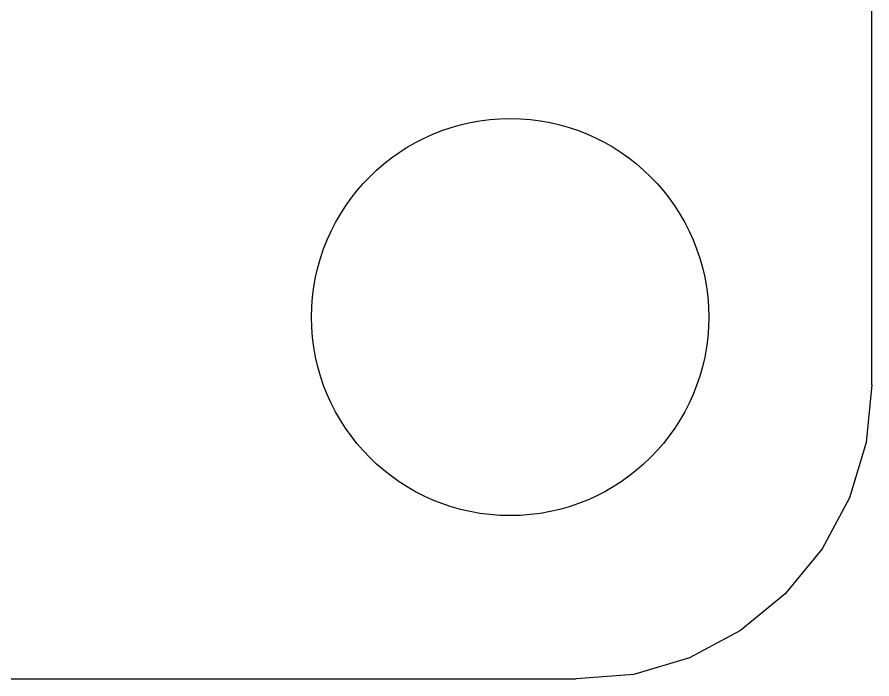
# Model space of a CAD drawing. Header units: inches. Extents: x -29 to 164, y -51 to 83.
# Drawn here: x 157.7 to 163.51, y -7.73 to -3.23 of the extents above; entities that cross this region are included whole.
import ezdxf

# ---------------------------------------------------------------- set-up
doc = ezdxf.new("R2010")
doc.units = ezdxf.units.IN
doc.header["$LTSCALE"] = 1.21
doc.header["$MEASUREMENT"] = 0
doc.layers.get('0').update_dxf_attribs({"linetype": 'CONTINUOUS'})

msp = doc.modelspace()

# ---------------------------------------------------------------- linework, layer by layer
at = {"color": 7, "linetype": 'Continuous'}
for p, q in [((163.5143, -5.7274), (163.5143, 40.2726)), ((163.5143, -5.7274), (163.4756, -6.1194)), ((163.4756, -6.1194), (163.3612, -6.4964)), ((163.3612, -6.4964), (163.1754, -6.8438)), ((163.1754, -6.8438), (162.9254, -7.1483)), ((162.9254, -7.1483), (162.6208, -7.3982)), ((162.6208, -7.3982), (162.2733, -7.5838)), ((162.2733, -7.5838), (161.8963, -7.6981)), ((132.6042, -7.7209), (161.5042, -7.7269)), ((161.8963, -7.6981), (161.5042, -7.7269))]:
    msp.add_line(p, q, dxfattribs=at)
msp.add_circle((161.0547, -5.2672), 1.35, dxfattribs=at)

doc.saveas('drawing.dxf')
